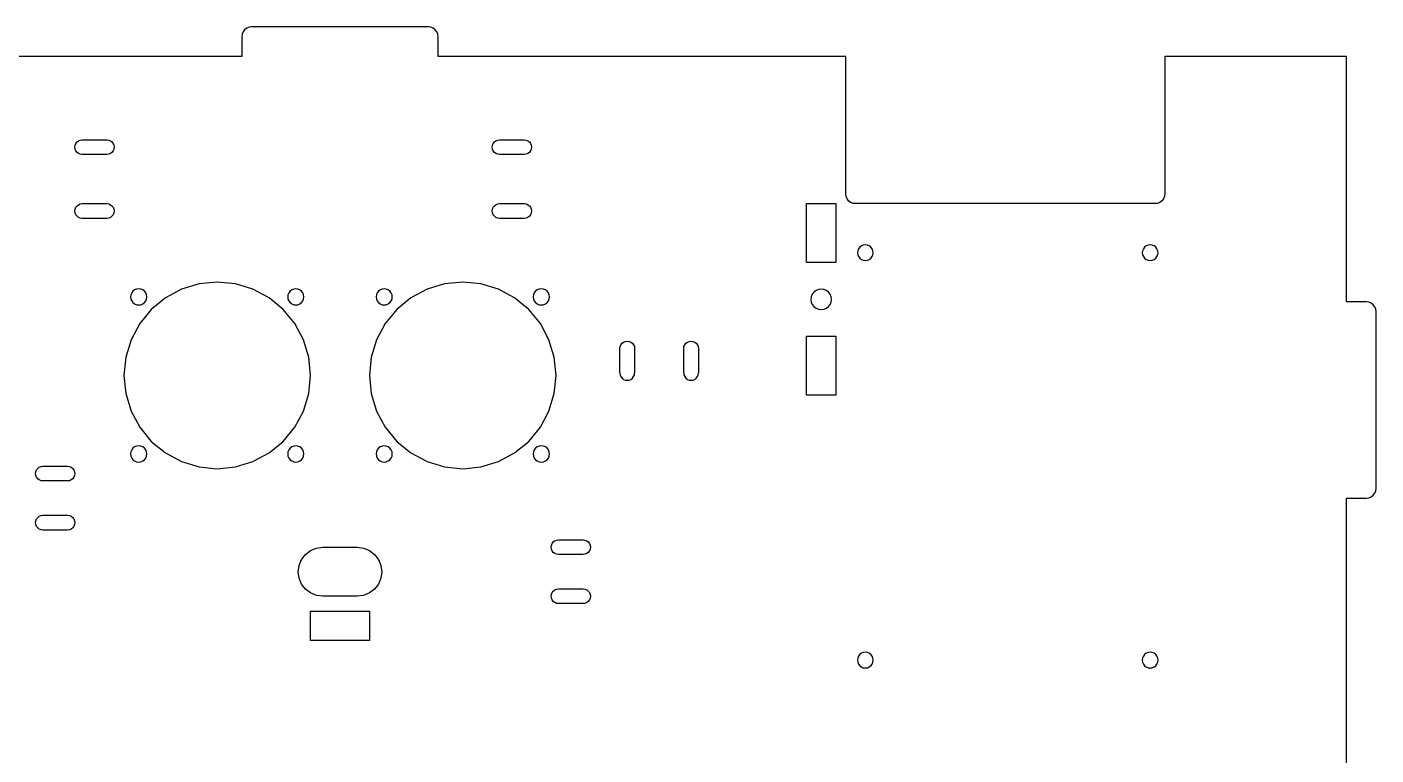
# Model space of a CAD drawing. Header units: metres. Extents: x 1327 to 1749, y -831 to -415.
# Drawn here: x 1474.1 to 1748.9, y -563.1 to -414.8 of the extents above; entities that cross this region are included whole.
import ezdxf

# ---------------------------------------------------------------- set-up
doc = ezdxf.new("R2010")
doc.units = ezdxf.units.M

msp = doc.modelspace()

# ---------------------------------------------------------------- linework, layer by layer
for p, q in [((1519.37, -414.84, 0), (1518.89, -415.04, 0)), ((1519.89, -414.77, 0), (1519.37, -414.84, 0)), ((1555.89, -414.77, 0), (1519.89, -414.77, 0)), ((1556.41, -414.84, 0), (1555.89, -414.77, 0)), ((1556.89, -415.04, 0), (1556.41, -414.84, 0)), ((1517.96, -416.26, 0), (1517.89, -416.77, 0)), ((1517.89, -416.77, 0), (1517.89, -420.77, 0)), ((1518.16, -415.77, 0), (1517.96, -416.26, 0)), ((1518.47, -415.36, 0), (1518.16, -415.77, 0)), ((1518.89, -415.04, 0), (1518.47, -415.36, 0)), ((1557.3, -415.36, 0), (1556.89, -415.04, 0)), ((1557.62, -415.77, 0), (1557.3, -415.36, 0)), ((1557.82, -416.26, 0), (1557.62, -415.77, 0)), ((1557.89, -416.77, 0), (1557.82, -416.26, 0)), ((1557.89, -420.77, 0), (1557.89, -416.77, 0)), ((1517.89, -420.77, 0), (1332.89, -420.77)), ((1640.89, -420.77, 0), (1557.89, -420.77, 0)), ((1640.89, -448.77, 0), (1640.89, -420.77, 0)), ((1742.89, -420.77, 0), (1705.89, -420.77, 0)), ((1705.89, -420.77, 0), (1705.89, -448.77, 0)), ((1742.89, -470.77, 0), (1742.89, -420.77, 0)), ((1483.89, -439.27), (1483.94, -438.89)), ((1483.94, -439.66), (1483.89, -439.27)), ((1483.94, -438.89), (1484.09, -438.52)), ((1484.09, -438.52), (1484.33, -438.21)), ((1484.33, -438.21), (1484.64, -437.98)), ((1484.64, -437.98), (1485, -437.83)), ((1485, -437.83), (1485.39, -437.77)), ((1485.39, -437.77), (1490.39, -437.77)), ((1490.39, -437.77), (1490.78, -437.83, 0)), ((1490.78, -437.83, 0), (1491.14, -437.98, 0)), ((1491.14, -437.98, 0), (1491.45, -438.21, 0)), ((1491.45, -438.21, 0), (1491.69, -438.52, 0)), ((1491.69, -438.52, 0), (1491.84, -438.89, 0)), ((1491.84, -438.89, 0), (1491.89, -439.27, 0)), ((1491.89, -439.27, 0), (1491.84, -439.66, 0)), ((1568.89, -439.27, 0), (1568.94, -438.89, 0)), ((1568.94, -439.66, 0), (1568.89, -439.27, 0)), ((1568.94, -438.89, 0), (1569.09, -438.52, 0)), ((1569.09, -438.52, 0), (1569.33, -438.21, 0)), ((1569.33, -438.21, 0), (1569.64, -437.98, 0)), ((1569.64, -437.98, 0), (1570, -437.83, 0)), ((1570, -437.83, 0), (1570.39, -437.77, 0)), ((1570.39, -437.77, 0), (1575.39, -437.77, 0)), ((1575.39, -437.77, 0), (1575.78, -437.83, 0)), ((1575.78, -437.83, 0), (1576.14, -437.98, 0)), ((1576.14, -437.98, 0), (1576.45, -438.21, 0)), ((1576.45, -438.21, 0), (1576.69, -438.52, 0)), ((1576.69, -438.52, 0), (1576.84, -438.89, 0)), ((1576.84, -438.89, 0), (1576.89, -439.27, 0)), ((1576.89, -439.27, 0), (1576.84, -439.66, 0)), ((1484.09, -440.02), (1483.94, -439.66)), ((1484.33, -440.33), (1484.09, -440.02)), ((1484.64, -440.57), (1484.33, -440.33)), ((1485, -440.72), (1484.64, -440.57)), ((1485.39, -440.77), (1485, -440.72)), ((1490.39, -440.77), (1485.39, -440.77)), ((1490.78, -440.72, 0), (1490.39, -440.77)), ((1491.14, -440.57, 0), (1490.78, -440.72, 0)), ((1491.45, -440.33, 0), (1491.14, -440.57, 0)), ((1491.69, -440.02, 0), (1491.45, -440.33, 0)), ((1491.84, -439.66, 0), (1491.69, -440.02, 0)), ((1569.09, -440.02, 0), (1568.94, -439.66, 0)), ((1569.33, -440.33, 0), (1569.09, -440.02, 0)), ((1569.64, -440.57, 0), (1569.33, -440.33, 0)), ((1570, -440.72, 0), (1569.64, -440.57, 0)), ((1570.39, -440.77, 0), (1570, -440.72, 0)), ((1575.39, -440.77, 0), (1570.39, -440.77, 0)), ((1575.78, -440.72, 0), (1575.39, -440.77, 0)), ((1576.14, -440.57, 0), (1575.78, -440.72, 0)), ((1576.45, -440.33, 0), (1576.14, -440.57, 0)), ((1576.69, -440.02, 0), (1576.45, -440.33, 0)), ((1576.84, -439.66, 0), (1576.69, -440.02, 0)), ((1640.96, -449.29, 0), (1640.89, -448.77, 0)), ((1641.16, -449.77, 0), (1640.96, -449.29, 0)), ((1641.47, -450.19, 0), (1641.16, -449.77, 0)), ((1641.89, -450.51, 0), (1641.47, -450.19, 0)), ((1642.37, -450.71, 0), (1641.89, -450.51, 0)), ((1704.89, -450.51, 0), (1704.41, -450.71, 0)), ((1705.3, -450.19, 0), (1704.89, -450.51, 0)), ((1705.62, -449.77, 0), (1705.3, -450.19, 0)), ((1705.82, -449.29, 0), (1705.62, -449.77, 0)), ((1705.89, -448.77, 0), (1705.82, -449.29, 0)), ((1483.89, -452.27), (1483.94, -451.89)), ((1483.94, -452.66), (1483.89, -452.27)), ((1483.94, -451.89), (1484.09, -451.52)), ((1484.09, -453.02), (1483.94, -452.66)), ((1484.09, -451.52), (1484.33, -451.21)), ((1484.33, -453.33), (1484.09, -453.02)), ((1484.33, -451.21), (1484.64, -450.98)), ((1484.64, -453.57), (1484.33, -453.33)), ((1484.64, -450.98), (1485, -450.83)), ((1485, -450.83), (1485.39, -450.77)), ((1485.39, -450.77), (1490.39, -450.77)), ((1490.39, -450.77), (1490.78, -450.83, 0)), ((1490.78, -450.83, 0), (1491.14, -450.98, 0)), ((1491.14, -450.98, 0), (1491.45, -451.21, 0)), ((1491.45, -453.33, 0), (1491.14, -453.57, 0)), ((1491.45, -451.21, 0), (1491.69, -451.52, 0)), ((1491.69, -453.02, 0), (1491.45, -453.33, 0)), ((1491.69, -451.52, 0), (1491.84, -451.89, 0)), ((1491.84, -452.66, 0), (1491.69, -453.02, 0)), ((1491.84, -451.89, 0), (1491.89, -452.27, 0)), ((1491.89, -452.27, 0), (1491.84, -452.66, 0)), ((1568.89, -452.27, 0), (1568.94, -451.89, 0)), ((1568.94, -452.66, 0), (1568.89, -452.27, 0)), ((1568.94, -451.89, 0), (1569.09, -451.52, 0)), ((1569.09, -453.02, 0), (1568.94, -452.66, 0)), ((1569.09, -451.52, 0), (1569.33, -451.21, 0)), ((1569.33, -453.33, 0), (1569.09, -453.02, 0)), ((1569.33, -451.21, 0), (1569.64, -450.98, 0)), ((1569.64, -453.57, 0), (1569.33, -453.33, 0)), ((1569.64, -450.98, 0), (1570, -450.83, 0)), ((1570, -450.83, 0), (1570.39, -450.77, 0)), ((1570.39, -450.77, 0), (1575.39, -450.77, 0)), ((1575.39, -450.77, 0), (1575.78, -450.83, 0)), ((1575.78, -450.83, 0), (1576.14, -450.98, 0)), ((1576.14, -450.98, 0), (1576.45, -451.21, 0)), ((1576.45, -453.33, 0), (1576.14, -453.57, 0)), ((1576.45, -451.21, 0), (1576.69, -451.52, 0)), ((1576.69, -453.02, 0), (1576.45, -453.33, 0)), ((1576.69, -451.52, 0), (1576.84, -451.89, 0)), ((1576.84, -452.66, 0), (1576.69, -453.02, 0)), ((1576.84, -451.89, 0), (1576.89, -452.27, 0)), ((1576.89, -452.27, 0), (1576.84, -452.66, 0)), ((1632.89, -462.77, 0), (1632.89, -450.77, 0)), ((1632.89, -450.77, 0), (1638.89, -450.77, 0)), ((1638.89, -450.77, 0), (1638.89, -462.77, 0)), ((1642.89, -450.77, 0), (1642.37, -450.71, 0)), ((1703.89, -450.77, 0), (1642.89, -450.77, 0)), ((1704.41, -450.71, 0), (1703.89, -450.77, 0)), ((1485, -453.72), (1484.64, -453.57)), ((1485.39, -453.77), (1485, -453.72)), ((1490.39, -453.77), (1485.39, -453.77)), ((1490.78, -453.72, 0), (1490.39, -453.77)), ((1491.14, -453.57, 0), (1490.78, -453.72, 0)), ((1570, -453.72, 0), (1569.64, -453.57, 0)), ((1570.39, -453.77, 0), (1570, -453.72, 0)), ((1575.39, -453.77, 0), (1570.39, -453.77, 0)), ((1575.78, -453.72, 0), (1575.39, -453.77, 0)), ((1576.14, -453.57, 0), (1575.78, -453.72, 0)), ((1643.34, -460.36, 0), (1643.29, -460.77, 0)), ((1643.29, -460.77, 0), (1643.34, -461.19, 0)), ((1643.5, -459.97, 0), (1643.34, -460.36, 0)), ((1643.34, -461.19, 0), (1643.5, -461.57, 0)), ((1643.76, -459.64, 0), (1643.5, -459.97, 0)), ((1643.5, -461.57, 0), (1643.76, -461.91, 0)), ((1644.09, -459.39, 0), (1643.76, -459.64, 0)), ((1644.47, -459.23, 0), (1644.09, -459.39, 0)), ((1644.89, -459.17, 0), (1644.47, -459.23, 0)), ((1645.3, -459.23, 0), (1644.89, -459.17, 0)), ((1645.69, -459.39, 0), (1645.3, -459.23, 0)), ((1646.02, -459.64, 0), (1645.69, -459.39, 0)), ((1646.27, -459.97, 0), (1646.02, -459.64, 0)), ((1646.02, -461.91, 0), (1646.27, -461.57, 0)), ((1646.43, -460.36, 0), (1646.27, -459.97, 0)), ((1646.27, -461.57, 0), (1646.43, -461.19, 0)), ((1646.49, -460.77, 0), (1646.43, -460.36, 0)), ((1646.43, -461.19, 0), (1646.49, -460.77, 0)), ((1701.34, -460.36, 0), (1701.29, -460.77, 0)), ((1701.29, -460.77, 0), (1701.34, -461.19, 0)), ((1701.5, -459.97, 0), (1701.34, -460.36, 0)), ((1701.34, -461.19, 0), (1701.5, -461.57, 0)), ((1701.76, -459.64, 0), (1701.5, -459.97, 0)), ((1701.5, -461.57, 0), (1701.76, -461.91, 0)), ((1702.09, -459.39, 0), (1701.76, -459.64, 0)), ((1702.47, -459.23, 0), (1702.09, -459.39, 0)), ((1702.89, -459.17, 0), (1702.47, -459.23, 0)), ((1703.3, -459.23, 0), (1702.89, -459.17, 0)), ((1703.69, -459.39, 0), (1703.3, -459.23, 0)), ((1704.02, -459.64, 0), (1703.69, -459.39, 0)), ((1704.27, -459.97, 0), (1704.02, -459.64, 0)), ((1704.02, -461.91, 0), (1704.27, -461.57, 0)), ((1704.43, -460.36, 0), (1704.27, -459.97, 0)), ((1704.27, -461.57, 0), (1704.43, -461.19, 0)), ((1704.49, -460.77, 0), (1704.43, -460.36, 0)), ((1704.43, -461.19, 0), (1704.49, -460.77, 0)), ((1638.89, -462.77, 0), (1632.89, -462.77, 0)), ((1643.76, -461.91, 0), (1644.09, -462.16, 0)), ((1644.09, -462.16, 0), (1644.47, -462.32, 0)), ((1644.47, -462.32, 0), (1644.89, -462.37, 0)), ((1644.89, -462.37, 0), (1645.3, -462.32, 0)), ((1645.3, -462.32, 0), (1645.69, -462.16, 0)), ((1645.69, -462.16, 0), (1646.02, -461.91, 0)), ((1701.76, -461.91, 0), (1702.09, -462.16, 0)), ((1702.09, -462.16, 0), (1702.47, -462.32, 0)), ((1702.47, -462.32, 0), (1702.89, -462.37, 0)), ((1702.89, -462.37, 0), (1703.3, -462.32, 0)), ((1703.3, -462.32, 0), (1703.69, -462.16, 0)), ((1703.69, -462.16, 0), (1704.02, -461.91, 0)), ((1512.89, -466.77, 0), (1509.18, -467.14, 0)), ((1516.59, -467.14, 0), (1512.89, -466.77, 0)), ((1562.89, -466.77, 0), (1559.18, -467.14, 0)), ((1566.59, -467.14, 0), (1562.89, -466.77, 0)), ((1495.29, -469.35, 0), (1495.24, -469.77, 0)), ((1495.24, -469.77, 0), (1495.29, -470.2, 0)), ((1495.46, -468.95, 0), (1495.29, -469.35, 0)), ((1495.72, -468.61, 0), (1495.46, -468.95, 0)), ((1496.06, -468.35, 0), (1495.72, -468.61, 0)), ((1496.46, -468.18, 0), (1496.06, -468.35, 0)), ((1496.89, -468.12, 0), (1496.46, -468.18, 0)), ((1497.32, -468.18, 0), (1496.89, -468.12, 0)), ((1497.71, -468.35, 0), (1497.32, -468.18, 0)), ((1498.05, -468.61, 0), (1497.71, -468.35, 0)), ((1498.32, -468.95, 0), (1498.05, -468.61, 0)), ((1498.48, -469.35, 0), (1498.32, -468.95, 0)), ((1498.54, -469.77, 0), (1498.48, -469.35, 0)), ((1498.48, -470.2, 0), (1498.54, -469.77, 0)), ((1505.62, -468.22, 0), (1502.33, -469.98, 0)), ((1509.18, -467.14, 0), (1505.62, -468.22, 0)), ((1520.16, -468.22, 0), (1516.59, -467.14, 0)), ((1523.44, -469.98, 0), (1520.16, -468.22, 0)), ((1527.29, -469.35, 0), (1527.24, -469.77, 0)), ((1527.24, -469.77, 0), (1527.29, -470.2, 0)), ((1527.46, -468.95, 0), (1527.29, -469.35, 0)), ((1527.72, -468.61, 0), (1527.46, -468.95, 0)), ((1528.06, -468.35, 0), (1527.72, -468.61, 0)), ((1528.46, -468.18, 0), (1528.06, -468.35, 0)), ((1528.89, -468.12, 0), (1528.46, -468.18, 0)), ((1529.32, -468.18, 0), (1528.89, -468.12, 0)), ((1529.71, -468.35, 0), (1529.32, -468.18, 0)), ((1530.05, -468.61, 0), (1529.71, -468.35, 0)), ((1530.32, -468.95, 0), (1530.05, -468.61, 0)), ((1530.48, -469.35, 0), (1530.32, -468.95, 0)), ((1530.54, -469.77, 0), (1530.48, -469.35, 0)), ((1530.48, -470.2, 0), (1530.54, -469.77, 0)), ((1545.29, -469.35, 0), (1545.24, -469.77, 0)), ((1545.24, -469.77, 0), (1545.29, -470.2, 0)), ((1545.46, -468.95, 0), (1545.29, -469.35, 0)), ((1545.72, -468.61, 0), (1545.46, -468.95, 0)), ((1546.06, -468.35, 0), (1545.72, -468.61, 0)), ((1546.46, -468.18, 0), (1546.06, -468.35, 0)), ((1546.89, -468.12, 0), (1546.46, -468.18, 0)), ((1547.32, -468.18, 0), (1546.89, -468.12, 0)), ((1547.71, -468.35, 0), (1547.32, -468.18, 0)), ((1548.05, -468.61, 0), (1547.71, -468.35, 0)), ((1548.32, -468.95, 0), (1548.05, -468.61, 0)), ((1548.48, -469.35, 0), (1548.32, -468.95, 0)), ((1548.54, -469.77, 0), (1548.48, -469.35, 0)), ((1548.48, -470.2, 0), (1548.54, -469.77, 0)), ((1555.62, -468.22, 0), (1552.33, -469.98, 0)), ((1559.18, -467.14, 0), (1555.62, -468.22, 0)), ((1570.16, -468.22, 0), (1566.59, -467.14, 0)), ((1573.44, -469.98, 0), (1570.16, -468.22, 0)), ((1577.29, -469.35, 0), (1577.24, -469.77, 0)), ((1577.24, -469.77, 0), (1577.29, -470.2, 0)), ((1577.46, -468.95, 0), (1577.29, -469.35, 0)), ((1577.72, -468.61, 0), (1577.46, -468.95, 0)), ((1578.06, -468.35, 0), (1577.72, -468.61, 0)), ((1578.46, -468.18, 0), (1578.06, -468.35, 0)), ((1578.89, -468.12, 0), (1578.46, -468.18, 0)), ((1579.32, -468.18, 0), (1578.89, -468.12, 0)), ((1579.71, -468.35, 0), (1579.32, -468.18, 0)), ((1580.05, -468.61, 0), (1579.71, -468.35, 0)), ((1580.32, -468.95, 0), (1580.05, -468.61, 0)), ((1580.48, -469.35, 0), (1580.32, -468.95, 0)), ((1580.54, -469.77, 0), (1580.48, -469.35, 0)), ((1580.48, -470.2, 0), (1580.54, -469.77, 0)), ((1633.86, -469.73, 0), (1633.79, -470.27, 0)), ((1634.07, -469.22, 0), (1633.86, -469.73, 0)), ((1634.4, -468.79, 0), (1634.07, -469.22, 0)), ((1634.84, -468.46, 0), (1634.4, -468.79, 0)), ((1635.34, -468.25, 0), (1634.84, -468.46, 0)), ((1635.89, -468.17, 0), (1635.34, -468.25, 0)), ((1636.43, -468.25, 0), (1635.89, -468.17, 0)), ((1636.94, -468.46, 0), (1636.43, -468.25, 0)), ((1637.37, -468.79, 0), (1636.94, -468.46, 0)), ((1637.71, -469.22, 0), (1637.37, -468.79, 0)), ((1637.92, -469.73, 0), (1637.71, -469.22, 0)), ((1637.99, -470.27, 0), (1637.92, -469.73, 0)), ((1495.29, -470.2, 0), (1495.46, -470.6, 0)), ((1495.46, -470.6, 0), (1495.72, -470.94, 0)), ((1495.72, -470.94, 0), (1496.06, -471.2, 0)), ((1496.06, -471.2, 0), (1496.46, -471.37, 0)), ((1496.46, -471.37, 0), (1496.89, -471.42, 0)), ((1496.89, -471.42, 0), (1497.32, -471.37, 0)), ((1499.45, -472.34, 0), (1497.09, -475.22, 0)), ((1497.32, -471.37, 0), (1497.71, -471.2, 0)), ((1497.71, -471.2, 0), (1498.05, -470.94, 0)), ((1498.05, -470.94, 0), (1498.32, -470.6, 0)), ((1498.32, -470.6, 0), (1498.48, -470.2, 0)), ((1502.33, -469.98, 0), (1499.45, -472.34, 0)), ((1526.32, -472.34, 0), (1523.44, -469.98, 0)), ((1528.69, -475.22, 0), (1526.32, -472.34, 0)), ((1527.29, -470.2, 0), (1527.46, -470.6, 0)), ((1527.46, -470.6, 0), (1527.72, -470.94, 0)), ((1527.72, -470.94, 0), (1528.06, -471.2, 0)), ((1528.06, -471.2, 0), (1528.46, -471.37, 0)), ((1528.46, -471.37, 0), (1528.89, -471.42, 0)), ((1528.89, -471.42, 0), (1529.32, -471.37, 0)), ((1529.32, -471.37, 0), (1529.71, -471.2, 0)), ((1529.71, -471.2, 0), (1530.05, -470.94, 0)), ((1530.05, -470.94, 0), (1530.32, -470.6, 0)), ((1530.32, -470.6, 0), (1530.48, -470.2, 0)), ((1545.29, -470.2, 0), (1545.46, -470.6, 0)), ((1545.46, -470.6, 0), (1545.72, -470.94, 0)), ((1545.72, -470.94, 0), (1546.06, -471.2, 0)), ((1546.06, -471.2, 0), (1546.46, -471.37, 0)), ((1546.46, -471.37, 0), (1546.89, -471.42, 0)), ((1546.89, -471.42, 0), (1547.32, -471.37, 0)), ((1549.45, -472.34, 0), (1547.09, -475.22, 0)), ((1547.32, -471.37, 0), (1547.71, -471.2, 0)), ((1547.71, -471.2, 0), (1548.05, -470.94, 0)), ((1548.05, -470.94, 0), (1548.32, -470.6, 0)), ((1548.32, -470.6, 0), (1548.48, -470.2, 0)), ((1552.33, -469.98, 0), (1549.45, -472.34, 0)), ((1576.32, -472.34, 0), (1573.44, -469.98, 0)), ((1578.69, -475.22, 0), (1576.32, -472.34, 0)), ((1577.29, -470.2, 0), (1577.46, -470.6, 0)), ((1577.46, -470.6, 0), (1577.72, -470.94, 0)), ((1577.72, -470.94, 0), (1578.06, -471.2, 0)), ((1578.06, -471.2, 0), (1578.46, -471.37, 0)), ((1578.46, -471.37, 0), (1578.89, -471.42, 0)), ((1578.89, -471.42, 0), (1579.32, -471.37, 0)), ((1579.32, -471.37, 0), (1579.71, -471.2, 0)), ((1579.71, -471.2, 0), (1580.05, -470.94, 0)), ((1580.05, -470.94, 0), (1580.32, -470.6, 0)), ((1580.32, -470.6, 0), (1580.48, -470.2, 0)), ((1633.79, -470.27, 0), (1633.86, -470.82, 0)), ((1633.86, -470.82, 0), (1634.07, -471.32, 0)), ((1634.07, -471.32, 0), (1634.4, -471.76, 0)), ((1634.4, -471.76, 0), (1634.84, -472.09, 0)), ((1634.84, -472.09, 0), (1635.34, -472.3, 0)), ((1635.34, -472.3, 0), (1635.89, -472.37, 0)), ((1635.89, -472.37, 0), (1636.43, -472.3, 0)), ((1636.43, -472.3, 0), (1636.94, -472.09, 0)), ((1636.94, -472.09, 0), (1637.37, -471.76, 0)), ((1637.37, -471.76, 0), (1637.71, -471.32, 0)), ((1637.71, -471.32, 0), (1637.92, -470.82, 0)), ((1637.92, -470.82, 0), (1637.99, -470.27, 0)), ((1746.89, -470.77, 0), (1742.89, -470.77, 0)), ((1747.41, -470.84, 0), (1746.89, -470.77, 0)), ((1747.89, -471.04, 0), (1747.41, -470.84, 0)), ((1748.3, -471.36, 0), (1747.89, -471.04, 0)), ((1748.62, -471.77, 0), (1748.3, -471.36, 0)), ((1748.82, -472.26, 0), (1748.62, -471.77, 0)), ((1748.89, -472.77, 0), (1748.82, -472.26, 0)), ((1497.09, -475.22, 0), (1495.33, -478.5, 0)), ((1530.44, -478.5, 0), (1528.69, -475.22, 0)), ((1547.09, -475.22, 0), (1545.33, -478.5, 0)), ((1580.44, -478.5, 0), (1578.69, -475.22, 0)), ((1748.89, -508.77, 0), (1748.89, -472.77, 0)), ((1632.89, -489.77, 0), (1632.89, -477.77, 0)), ((1632.89, -477.77, 0), (1638.89, -477.77, 0)), ((1638.89, -477.77, 0), (1638.89, -489.77, 0)), ((1495.33, -478.5, 0), (1494.25, -482.07, 0)), ((1531.52, -482.07, 0), (1530.44, -478.5, 0)), ((1545.33, -478.5, 0), (1544.25, -482.07, 0)), ((1581.52, -482.07, 0), (1580.44, -478.5, 0)), ((1594.89, -480.27, 0), (1594.94, -479.89, 0)), ((1594.89, -485.27, 0), (1594.89, -480.27, 0)), ((1594.94, -479.89, 0), (1595.09, -479.52, 0)), ((1595.09, -479.52, 0), (1595.33, -479.21, 0)), ((1595.33, -479.21, 0), (1595.64, -478.98, 0)), ((1595.64, -478.98, 0), (1596, -478.83, 0)), ((1596, -478.83, 0), (1596.39, -478.77, 0)), ((1596.39, -478.77, 0), (1596.78, -478.83, 0)), ((1596.78, -478.83, 0), (1597.14, -478.98, 0)), ((1597.14, -478.98, 0), (1597.45, -479.21, 0)), ((1597.45, -479.21, 0), (1597.69, -479.52, 0)), ((1597.69, -479.52, 0), (1597.84, -479.89, 0)), ((1597.84, -479.89, 0), (1597.89, -480.27, 0)), ((1597.89, -480.27, 0), (1597.89, -485.27, 0)), ((1607.89, -480.27, 0), (1607.94, -479.89, 0)), ((1607.89, -485.27, 0), (1607.89, -480.27, 0)), ((1607.94, -479.89, 0), (1608.09, -479.52, 0)), ((1608.09, -479.52, 0), (1608.33, -479.21, 0)), ((1608.33, -479.21, 0), (1608.64, -478.98, 0)), ((1608.64, -478.98, 0), (1609, -478.83, 0)), ((1609, -478.83, 0), (1609.39, -478.77, 0)), ((1609.39, -478.77, 0), (1609.78, -478.83, 0)), ((1609.78, -478.83, 0), (1610.14, -478.98, 0)), ((1610.14, -478.98, 0), (1610.45, -479.21, 0)), ((1610.45, -479.21, 0), (1610.69, -479.52, 0)), ((1610.69, -479.52, 0), (1610.84, -479.89, 0)), ((1610.84, -479.89, 0), (1610.89, -480.27, 0)), ((1610.89, -480.27, 0), (1610.89, -485.27, 0)), ((1494.25, -482.07, 0), (1493.89, -485.77, 0)), ((1531.89, -485.77, 0), (1531.52, -482.07, 0)), ((1544.25, -482.07, 0), (1543.89, -485.77, 0)), ((1581.89, -485.77, 0), (1581.52, -482.07, 0)), ((1493.89, -485.77, 0), (1494.25, -489.48, 0)), ((1531.52, -489.48, 0), (1531.89, -485.77, 0)), ((1543.89, -485.77, 0), (1544.25, -489.48, 0)), ((1581.52, -489.48, 0), (1581.89, -485.77, 0)), ((1594.89, -485.27, 0), (1594.94, -485.66, 0)), ((1594.94, -485.66, 0), (1595.09, -486.02, 0)), ((1595.09, -486.02, 0), (1595.33, -486.33, 0)), ((1597.45, -486.33, 0), (1597.69, -486.02, 0)), ((1597.69, -486.02, 0), (1597.84, -485.66, 0)), ((1597.84, -485.66, 0), (1597.89, -485.27, 0)), ((1607.89, -485.27, 0), (1607.94, -485.66, 0)), ((1607.94, -485.66, 0), (1608.09, -486.02, 0)), ((1608.09, -486.02, 0), (1608.33, -486.33, 0)), ((1610.45, -486.33, 0), (1610.69, -486.02, 0)), ((1610.69, -486.02, 0), (1610.84, -485.66, 0)), ((1610.84, -485.66, 0), (1610.89, -485.27, 0)), ((1595.33, -486.33, 0), (1595.64, -486.57, 0)), ((1595.64, -486.57, 0), (1596, -486.72, 0)), ((1596, -486.72, 0), (1596.39, -486.77, 0)), ((1596.39, -486.77, 0), (1596.78, -486.72, 0)), ((1596.78, -486.72, 0), (1597.14, -486.57, 0)), ((1597.14, -486.57, 0), (1597.45, -486.33, 0)), ((1608.33, -486.33, 0), (1608.64, -486.57, 0)), ((1608.64, -486.57, 0), (1609, -486.72, 0)), ((1609, -486.72, 0), (1609.39, -486.77, 0)), ((1609.39, -486.77, 0), (1609.78, -486.72, 0)), ((1609.78, -486.72, 0), (1610.14, -486.57, 0)), ((1610.14, -486.57, 0), (1610.45, -486.33, 0)), ((1494.25, -489.48, 0), (1495.33, -493.05, 0)), ((1530.44, -493.05, 0), (1531.52, -489.48, 0)), ((1544.25, -489.48, 0), (1545.33, -493.05, 0)), ((1580.44, -493.05, 0), (1581.52, -489.48, 0)), ((1638.89, -489.77, 0), (1632.89, -489.77, 0)), ((1495.33, -493.05, 0), (1497.09, -496.33, 0)), ((1528.69, -496.33, 0), (1530.44, -493.05, 0)), ((1545.33, -493.05, 0), (1547.09, -496.33, 0)), ((1578.69, -496.33, 0), (1580.44, -493.05, 0)), ((1497.09, -496.33, 0), (1499.45, -499.21, 0)), ((1526.32, -499.21, 0), (1528.69, -496.33, 0)), ((1547.09, -496.33, 0), (1549.45, -499.21, 0)), ((1576.32, -499.21, 0), (1578.69, -496.33, 0)), ((1499.45, -499.21, 0), (1502.33, -501.57, 0)), ((1523.44, -501.57, 0), (1526.32, -499.21, 0)), ((1549.45, -499.21, 0), (1552.33, -501.57, 0)), ((1573.44, -501.57, 0), (1576.32, -499.21, 0)), ((1495.29, -501.35, 0), (1495.24, -501.77, 0)), ((1495.24, -501.77, 0), (1495.29, -502.2, 0)), ((1495.46, -500.95, 0), (1495.29, -501.35, 0)), ((1495.29, -502.2, 0), (1495.46, -502.6, 0)), ((1495.72, -500.61, 0), (1495.46, -500.95, 0)), ((1495.46, -502.6, 0), (1495.72, -502.94, 0)), ((1496.06, -500.35, 0), (1495.72, -500.61, 0)), ((1496.46, -500.18, 0), (1496.06, -500.35, 0)), ((1496.89, -500.12, 0), (1496.46, -500.18, 0)), ((1497.32, -500.18, 0), (1496.89, -500.12, 0)), ((1497.71, -500.35, 0), (1497.32, -500.18, 0)), ((1498.05, -500.61, 0), (1497.71, -500.35, 0)), ((1498.32, -500.95, 0), (1498.05, -500.61, 0)), ((1498.05, -502.94, 0), (1498.32, -502.6, 0)), ((1498.48, -501.35, 0), (1498.32, -500.95, 0)), ((1498.32, -502.6, 0), (1498.48, -502.2, 0)), ((1498.54, -501.77, 0), (1498.48, -501.35, 0)), ((1498.48, -502.2, 0), (1498.54, -501.77, 0)), ((1502.33, -501.57, 0), (1505.62, -503.33, 0)), ((1520.16, -503.33, 0), (1523.44, -501.57, 0)), ((1527.29, -501.35, 0), (1527.24, -501.77, 0)), ((1527.24, -501.77, 0), (1527.29, -502.2, 0)), ((1527.46, -500.95, 0), (1527.29, -501.35, 0)), ((1527.29, -502.2, 0), (1527.46, -502.6, 0)), ((1527.72, -500.61, 0), (1527.46, -500.95, 0)), ((1527.46, -502.6, 0), (1527.72, -502.94, 0)), ((1528.06, -500.35, 0), (1527.72, -500.61, 0)), ((1528.46, -500.18, 0), (1528.06, -500.35, 0)), ((1528.89, -500.12, 0), (1528.46, -500.18, 0)), ((1529.32, -500.18, 0), (1528.89, -500.12, 0)), ((1529.71, -500.35, 0), (1529.32, -500.18, 0)), ((1530.05, -500.61, 0), (1529.71, -500.35, 0)), ((1530.32, -500.95, 0), (1530.05, -500.61, 0)), ((1530.05, -502.94, 0), (1530.32, -502.6, 0)), ((1530.48, -501.35, 0), (1530.32, -500.95, 0)), ((1530.32, -502.6, 0), (1530.48, -502.2, 0)), ((1530.54, -501.77, 0), (1530.48, -501.35, 0)), ((1530.48, -502.2, 0), (1530.54, -501.77, 0)), ((1545.29, -501.35, 0), (1545.24, -501.77, 0)), ((1545.24, -501.77, 0), (1545.29, -502.2, 0)), ((1545.46, -500.95, 0), (1545.29, -501.35, 0)), ((1545.29, -502.2, 0), (1545.46, -502.6, 0)), ((1545.72, -500.61, 0), (1545.46, -500.95, 0)), ((1545.46, -502.6, 0), (1545.72, -502.94, 0)), ((1546.06, -500.35, 0), (1545.72, -500.61, 0)), ((1546.46, -500.18, 0), (1546.06, -500.35, 0)), ((1546.89, -500.12, 0), (1546.46, -500.18, 0)), ((1547.32, -500.18, 0), (1546.89, -500.12, 0)), ((1547.71, -500.35, 0), (1547.32, -500.18, 0)), ((1548.05, -500.61, 0), (1547.71, -500.35, 0)), ((1548.32, -500.95, 0), (1548.05, -500.61, 0)), ((1548.05, -502.94, 0), (1548.32, -502.6, 0)), ((1548.48, -501.35, 0), (1548.32, -500.95, 0)), ((1548.32, -502.6, 0), (1548.48, -502.2, 0)), ((1548.54, -501.77, 0), (1548.48, -501.35, 0)), ((1548.48, -502.2, 0), (1548.54, -501.77, 0)), ((1552.33, -501.57, 0), (1555.62, -503.33, 0)), ((1570.16, -503.33, 0), (1573.44, -501.57, 0)), ((1577.29, -501.35, 0), (1577.24, -501.77, 0)), ((1577.24, -501.77, 0), (1577.29, -502.2, 0)), ((1577.46, -500.95, 0), (1577.29, -501.35, 0)), ((1577.29, -502.2, 0), (1577.46, -502.6, 0)), ((1577.72, -500.61, 0), (1577.46, -500.95, 0)), ((1577.46, -502.6, 0), (1577.72, -502.94, 0)), ((1578.06, -500.35, 0), (1577.72, -500.61, 0)), ((1578.46, -500.18, 0), (1578.06, -500.35, 0)), ((1578.89, -500.12, 0), (1578.46, -500.18, 0)), ((1579.32, -500.18, 0), (1578.89, -500.12, 0)), ((1579.71, -500.35, 0), (1579.32, -500.18, 0)), ((1580.05, -500.61, 0), (1579.71, -500.35, 0)), ((1580.32, -500.95, 0), (1580.05, -500.61, 0)), ((1580.05, -502.94, 0), (1580.32, -502.6, 0)), ((1580.48, -501.35, 0), (1580.32, -500.95, 0)), ((1580.32, -502.6, 0), (1580.48, -502.2, 0)), ((1580.54, -501.77, 0), (1580.48, -501.35, 0)), ((1580.48, -502.2, 0), (1580.54, -501.77, 0)), ((1475.89, -505.77), (1475.94, -505.39)), ((1475.94, -505.39), (1476.09, -505.02)), ((1476.09, -505.02), (1476.33, -504.71)), ((1476.33, -504.71), (1476.64, -504.48)), ((1476.64, -504.48), (1477, -504.33)), ((1477, -504.33), (1477.39, -504.27)), ((1477.39, -504.27), (1482.39, -504.27)), ((1482.39, -504.27), (1482.78, -504.33)), ((1482.78, -504.33), (1483.14, -504.48)), ((1483.14, -504.48), (1483.45, -504.71)), ((1483.45, -504.71), (1483.69, -505.02)), ((1483.69, -505.02), (1483.84, -505.39)), ((1483.84, -505.39), (1483.89, -505.77)), ((1495.72, -502.94, 0), (1496.06, -503.2, 0)), ((1496.06, -503.2, 0), (1496.46, -503.37, 0)), ((1496.46, -503.37, 0), (1496.89, -503.42, 0)), ((1496.89, -503.42, 0), (1497.32, -503.37, 0)), ((1497.32, -503.37, 0), (1497.71, -503.2, 0)), ((1497.71, -503.2, 0), (1498.05, -502.94, 0)), ((1505.62, -503.33, 0), (1509.18, -504.41, 0)), ((1509.18, -504.41, 0), (1512.89, -504.77, 0)), ((1512.89, -504.77, 0), (1516.59, -504.41, 0)), ((1516.59, -504.41, 0), (1520.16, -503.33, 0)), ((1527.72, -502.94, 0), (1528.06, -503.2, 0)), ((1528.06, -503.2, 0), (1528.46, -503.37, 0)), ((1528.46, -503.37, 0), (1528.89, -503.42, 0)), ((1528.89, -503.42, 0), (1529.32, -503.37, 0)), ((1529.32, -503.37, 0), (1529.71, -503.2, 0)), ((1529.71, -503.2, 0), (1530.05, -502.94, 0)), ((1545.72, -502.94, 0), (1546.06, -503.2, 0)), ((1546.06, -503.2, 0), (1546.46, -503.37, 0)), ((1546.46, -503.37, 0), (1546.89, -503.42, 0)), ((1546.89, -503.42, 0), (1547.32, -503.37, 0)), ((1547.32, -503.37, 0), (1547.71, -503.2, 0)), ((1547.71, -503.2, 0), (1548.05, -502.94, 0)), ((1555.62, -503.33, 0), (1559.18, -504.41, 0)), ((1559.18, -504.41, 0), (1562.89, -504.77, 0)), ((1562.89, -504.77, 0), (1566.59, -504.41, 0)), ((1566.59, -504.41, 0), (1570.16, -503.33, 0)), ((1577.72, -502.94, 0), (1578.06, -503.2, 0)), ((1578.06, -503.2, 0), (1578.46, -503.37, 0)), ((1578.46, -503.37, 0), (1578.89, -503.42, 0)), ((1578.89, -503.42, 0), (1579.32, -503.37, 0)), ((1579.32, -503.37, 0), (1579.71, -503.2, 0)), ((1579.71, -503.2, 0), (1580.05, -502.94, 0)), ((1475.94, -506.16), (1475.89, -505.77)), ((1476.09, -506.52), (1475.94, -506.16)), ((1476.33, -506.83), (1476.09, -506.52)), ((1476.64, -507.07), (1476.33, -506.83)), ((1477, -507.22), (1476.64, -507.07)), ((1477.39, -507.27), (1477, -507.22)), ((1482.39, -507.27), (1477.39, -507.27)), ((1482.78, -507.22), (1482.39, -507.27)), ((1483.14, -507.07), (1482.78, -507.22)), ((1483.45, -506.83), (1483.14, -507.07)), ((1483.69, -506.52), (1483.45, -506.83)), ((1483.84, -506.16), (1483.69, -506.52)), ((1483.89, -505.77), (1483.84, -506.16)), ((1742.89, -740.77, 0), (1742.89, -510.77, 0)), ((1742.89, -510.77, 0), (1746.89, -510.77, 0)), ((1746.89, -510.77, 0), (1747.41, -510.71, 0)), ((1747.41, -510.71, 0), (1747.89, -510.51, 0)), ((1747.89, -510.51, 0), (1748.3, -510.19, 0)), ((1748.3, -510.19, 0), (1748.62, -509.77, 0)), ((1748.62, -509.77, 0), (1748.82, -509.29, 0)), ((1748.82, -509.29, 0), (1748.89, -508.77, 0)), ((1475.89, -515.77), (1475.94, -515.39)), ((1475.94, -516.16), (1475.89, -515.77)), ((1475.94, -515.39), (1476.09, -515.02)), ((1476.09, -516.52), (1475.94, -516.16)), ((1476.09, -515.02), (1476.33, -514.71)), ((1476.33, -516.83), (1476.09, -516.52)), ((1476.33, -514.71), (1476.64, -514.48)), ((1476.64, -514.48), (1477, -514.33)), ((1477, -514.33), (1477.39, -514.27)), ((1477.39, -514.27), (1482.39, -514.27)), ((1482.39, -514.27), (1482.78, -514.33)), ((1482.78, -514.33), (1483.14, -514.48)), ((1483.14, -514.48), (1483.45, -514.71)), ((1483.45, -514.71), (1483.69, -515.02)), ((1483.69, -516.52), (1483.45, -516.83)), ((1483.69, -515.02), (1483.84, -515.39)), ((1483.84, -516.16), (1483.69, -516.52)), ((1483.84, -515.39), (1483.89, -515.77)), ((1483.89, -515.77), (1483.84, -516.16)), ((1476.64, -517.07), (1476.33, -516.83)), ((1477, -517.22), (1476.64, -517.07)), ((1477.39, -517.27), (1477, -517.22)), ((1482.39, -517.27), (1477.39, -517.27)), ((1482.78, -517.22), (1482.39, -517.27)), ((1483.14, -517.07), (1482.78, -517.22)), ((1483.45, -516.83), (1483.14, -517.07)), ((1582, -519.33, 0), (1582.39, -519.27, 0)), ((1582.39, -519.27, 0), (1587.39, -519.27, 0)), ((1587.39, -519.27, 0), (1587.78, -519.33, 0)), ((1530.85, -522.24, 0), (1531.89, -521.44, 0)), ((1531.89, -521.44, 0), (1533.09, -520.94, 0)), ((1533.09, -520.94, 0), (1534.39, -520.77, 0)), ((1534.39, -520.77, 0), (1541.39, -520.77, 0)), ((1541.39, -520.77, 0), (1542.68, -520.94, 0)), ((1542.68, -520.94, 0), (1543.89, -521.44, 0)), ((1543.89, -521.44, 0), (1544.92, -522.24, 0)), ((1580.89, -520.77, 0), (1580.94, -520.39, 0)), ((1580.94, -521.16, 0), (1580.89, -520.77, 0)), ((1580.94, -520.39, 0), (1581.09, -520.02, 0)), ((1581.09, -521.52, 0), (1580.94, -521.16, 0)), ((1581.09, -520.02, 0), (1581.33, -519.71, 0)), ((1581.33, -521.83, 0), (1581.09, -521.52, 0)), ((1581.33, -519.71, 0), (1581.64, -519.48, 0)), ((1581.64, -522.07, 0), (1581.33, -521.83, 0)), ((1581.64, -519.48, 0), (1582, -519.33, 0)), ((1587.78, -519.33, 0), (1588.14, -519.48, 0)), ((1588.14, -519.48, 0), (1588.45, -519.71, 0)), ((1588.45, -521.83, 0), (1588.14, -522.07, 0)), ((1588.45, -519.71, 0), (1588.69, -520.02, 0)), ((1588.69, -521.52, 0), (1588.45, -521.83, 0)), ((1588.69, -520.02, 0), (1588.84, -520.39, 0)), ((1588.84, -521.16, 0), (1588.69, -521.52, 0)), ((1588.84, -520.39, 0), (1588.89, -520.77, 0)), ((1588.89, -520.77, 0), (1588.84, -521.16, 0)), ((1529.39, -525.77, 0), (1529.56, -524.48, 0)), ((1529.56, -524.48, 0), (1530.06, -523.27, 0)), ((1530.06, -523.27, 0), (1530.85, -522.24, 0)), ((1544.92, -522.24, 0), (1545.72, -523.27, 0)), ((1545.72, -523.27, 0), (1546.22, -524.48, 0)), ((1546.22, -524.48, 0), (1546.39, -525.77, 0)), ((1582, -522.22, 0), (1581.64, -522.07, 0)), ((1582.39, -522.27, 0), (1582, -522.22, 0)), ((1587.39, -522.27, 0), (1582.39, -522.27, 0)), ((1587.78, -522.22, 0), (1587.39, -522.27, 0)), ((1588.14, -522.07, 0), (1587.78, -522.22, 0)), ((1529.56, -527.07, 0), (1529.39, -525.77, 0)), ((1530.06, -528.27, 0), (1529.56, -527.07, 0)), ((1546.22, -527.07, 0), (1545.72, -528.27, 0)), ((1546.39, -525.77, 0), (1546.22, -527.07, 0)), ((1530.85, -529.31, 0), (1530.06, -528.27, 0)), ((1531.89, -530.1, 0), (1530.85, -529.31, 0)), ((1533.09, -530.6, 0), (1531.89, -530.1, 0)), ((1543.89, -530.1, 0), (1542.68, -530.6, 0)), ((1544.92, -529.31, 0), (1543.89, -530.1, 0)), ((1545.72, -528.27, 0), (1544.92, -529.31, 0)), ((1580.94, -530.39, 0), (1581.09, -530.02, 0)), ((1581.09, -530.02, 0), (1581.33, -529.71, 0)), ((1581.33, -529.71, 0), (1581.64, -529.48, 0)), ((1581.64, -529.48, 0), (1582, -529.33, 0)), ((1582, -529.33, 0), (1582.39, -529.27, 0)), ((1582.39, -529.27, 0), (1587.39, -529.27, 0)), ((1587.39, -529.27, 0), (1587.78, -529.33, 0)), ((1587.78, -529.33, 0), (1588.14, -529.48, 0)), ((1588.14, -529.48, 0), (1588.45, -529.71, 0)), ((1588.45, -529.71, 0), (1588.69, -530.02, 0)), ((1588.69, -530.02, 0), (1588.84, -530.39, 0)), ((1534.39, -530.77, 0), (1533.09, -530.6, 0)), ((1541.39, -530.77, 0), (1534.39, -530.77, 0)), ((1542.68, -530.6, 0), (1541.39, -530.77, 0)), ((1580.89, -530.77, 0), (1580.94, -530.39, 0)), ((1580.94, -531.16, 0), (1580.89, -530.77, 0)), ((1581.09, -531.52, 0), (1580.94, -531.16, 0)), ((1581.33, -531.83, 0), (1581.09, -531.52, 0)), ((1581.64, -532.07, 0), (1581.33, -531.83, 0)), ((1582, -532.22, 0), (1581.64, -532.07, 0)), ((1582.39, -532.27, 0), (1582, -532.22, 0)), ((1587.39, -532.27, 0), (1582.39, -532.27, 0)), ((1587.78, -532.22, 0), (1587.39, -532.27, 0)), ((1588.14, -532.07, 0), (1587.78, -532.22, 0)), ((1588.45, -531.83, 0), (1588.14, -532.07, 0)), ((1588.69, -531.52, 0), (1588.45, -531.83, 0)), ((1588.84, -531.16, 0), (1588.69, -531.52, 0)), ((1588.84, -530.39, 0), (1588.89, -530.77, 0)), ((1588.89, -530.77, 0), (1588.84, -531.16, 0)), ((1531.89, -539.77, 0), (1531.89, -533.77, 0)), ((1531.89, -533.77, 0), (1543.89, -533.77, 0)), ((1543.89, -533.77, 0), (1543.89, -539.77, 0)), ((1543.89, -539.77, 0), (1531.89, -539.77, 0)), ((1643.34, -543.36, 0), (1643.29, -543.77, 0)), ((1643.29, -543.77, 0), (1643.34, -544.19, 0)), ((1643.5, -542.97, 0), (1643.34, -543.36, 0)), ((1643.76, -542.64, 0), (1643.5, -542.97, 0)), ((1644.09, -542.39, 0), (1643.76, -542.64, 0)), ((1644.47, -542.23, 0), (1644.09, -542.39, 0)), ((1644.89, -542.17, 0), (1644.47, -542.23, 0)), ((1645.3, -542.23, 0), (1644.89, -542.17, 0)), ((1645.69, -542.39, 0), (1645.3, -542.23, 0)), ((1646.02, -542.64, 0), (1645.69, -542.39, 0)), ((1646.27, -542.97, 0), (1646.02, -542.64, 0)), ((1646.43, -543.36, 0), (1646.27, -542.97, 0)), ((1646.49, -543.77, 0), (1646.43, -543.36, 0)), ((1646.43, -544.19, 0), (1646.49, -543.77, 0)), ((1701.34, -543.36, 0), (1701.29, -543.77, 0)), ((1701.29, -543.77, 0), (1701.34, -544.19, 0)), ((1701.5, -542.97, 0), (1701.34, -543.36, 0)), ((1701.76, -542.64, 0), (1701.5, -542.97, 0)), ((1702.09, -542.39, 0), (1701.76, -542.64, 0)), ((1702.47, -542.23, 0), (1702.09, -542.39, 0)), ((1702.89, -542.17, 0), (1702.47, -542.23, 0)), ((1703.3, -542.23, 0), (1702.89, -542.17, 0)), ((1703.69, -542.39, 0), (1703.3, -542.23, 0)), ((1704.02, -542.64, 0), (1703.69, -542.39, 0)), ((1704.27, -542.97, 0), (1704.02, -542.64, 0)), ((1704.43, -543.36, 0), (1704.27, -542.97, 0)), ((1704.49, -543.77, 0), (1704.43, -543.36, 0)), ((1704.43, -544.19, 0), (1704.49, -543.77, 0)), ((1643.34, -544.19, 0), (1643.5, -544.57, 0)), ((1643.5, -544.57, 0), (1643.76, -544.91, 0)), ((1643.76, -544.91, 0), (1644.09, -545.16, 0)), ((1644.09, -545.16, 0), (1644.47, -545.32, 0)), ((1644.47, -545.32, 0), (1644.89, -545.37, 0)), ((1644.89, -545.37, 0), (1645.3, -545.32, 0)), ((1645.3, -545.32, 0), (1645.69, -545.16, 0)), ((1645.69, -545.16, 0), (1646.02, -544.91, 0)), ((1646.02, -544.91, 0), (1646.27, -544.57, 0)), ((1646.27, -544.57, 0), (1646.43, -544.19, 0)), ((1701.34, -544.19, 0), (1701.5, -544.57, 0)), ((1701.5, -544.57, 0), (1701.76, -544.91, 0)), ((1701.76, -544.91, 0), (1702.09, -545.16, 0)), ((1702.09, -545.16, 0), (1702.47, -545.32, 0)), ((1702.47, -545.32, 0), (1702.89, -545.37, 0)), ((1702.89, -545.37, 0), (1703.3, -545.32, 0)), ((1703.3, -545.32, 0), (1703.69, -545.16, 0)), ((1703.69, -545.16, 0), (1704.02, -544.91, 0)), ((1704.02, -544.91, 0), (1704.27, -544.57, 0)), ((1704.27, -544.57, 0), (1704.43, -544.19, 0))]:
    msp.add_line(p, q)

doc.saveas('drawing.dxf')
